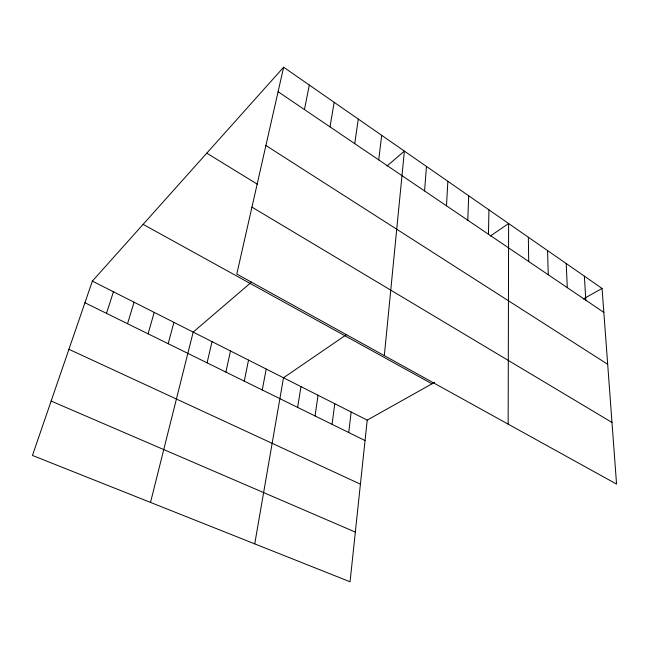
<?xml version="1.0" encoding="UTF-8"?>
<svg xmlns="http://www.w3.org/2000/svg" width="649" height="649" viewBox="0 0 649 649"><rect width="100%" height="100%" fill="white"/><g stroke="black" fill="none" stroke-linecap="round" stroke-linejoin="round"><path stroke-width="0.97" d="M508.159 424.138L508.621 223.516L490.328 236.058M488.462 234.24L488.932 209.838M467.775 220.222L468.692 195.779M446.48 205.798L447.867 181.314M424.568 190.944L426.45 166.428M384.322 355.636L404.392 151.112L386.918 166.079M434.579 382.35L367.212 420.122L350.062 581.788L32.45 455.452L92.361 281.114L283.637 67.212L602.069 288.44L616.55 484.097L236.796 274.032L283.637 67.212M348.724 432.526L351.158 412.001M378.716 159.881L381.685 135.333M332.061 424.332L334.77 403.71M315.041 415.96L318.042 395.249M354.727 143.632L358.289 119.075M297.656 407.402L300.958 386.609M329.992 126.863L334.17 102.315M254.741 543.87L283.499 377.783L346.517 334.6M262.269 389.992L266.195 369.03M304.454 109.567L309.297 85.043M244.267 381.141L248.526 360.09M225.868 372.088L230.476 350.963M207.072 362.84L212.028 341.634M150.519 502.415L193.183 332.101L251.569 282.064M168.196 343.719L173.916 322.358M148.094 333.821L154.211 312.396M127.528 323.705L134.067 302.207M106.477 313.345L113.453 291.782M583.256 298.986L602.069 288.44M51.141 401.066L355.336 532.091M68.932 349.3L360.422 484.17M84.93 302.75L365.046 440.557M92.361 281.114L367.212 420.122M143.113 224.359L431.983 383.802M251.95 207.12L611.991 422.458M206.78 153.164L257.523 184.308M265.912 145.49L607.683 364.3M278.088 91.704L603.846 312.42M584.376 276.149L585.828 300.211M566.204 263.526L567.307 287.669M547.537 250.555L548.275 274.77M528.351 237.226L528.7 261.506"/></g></svg>
